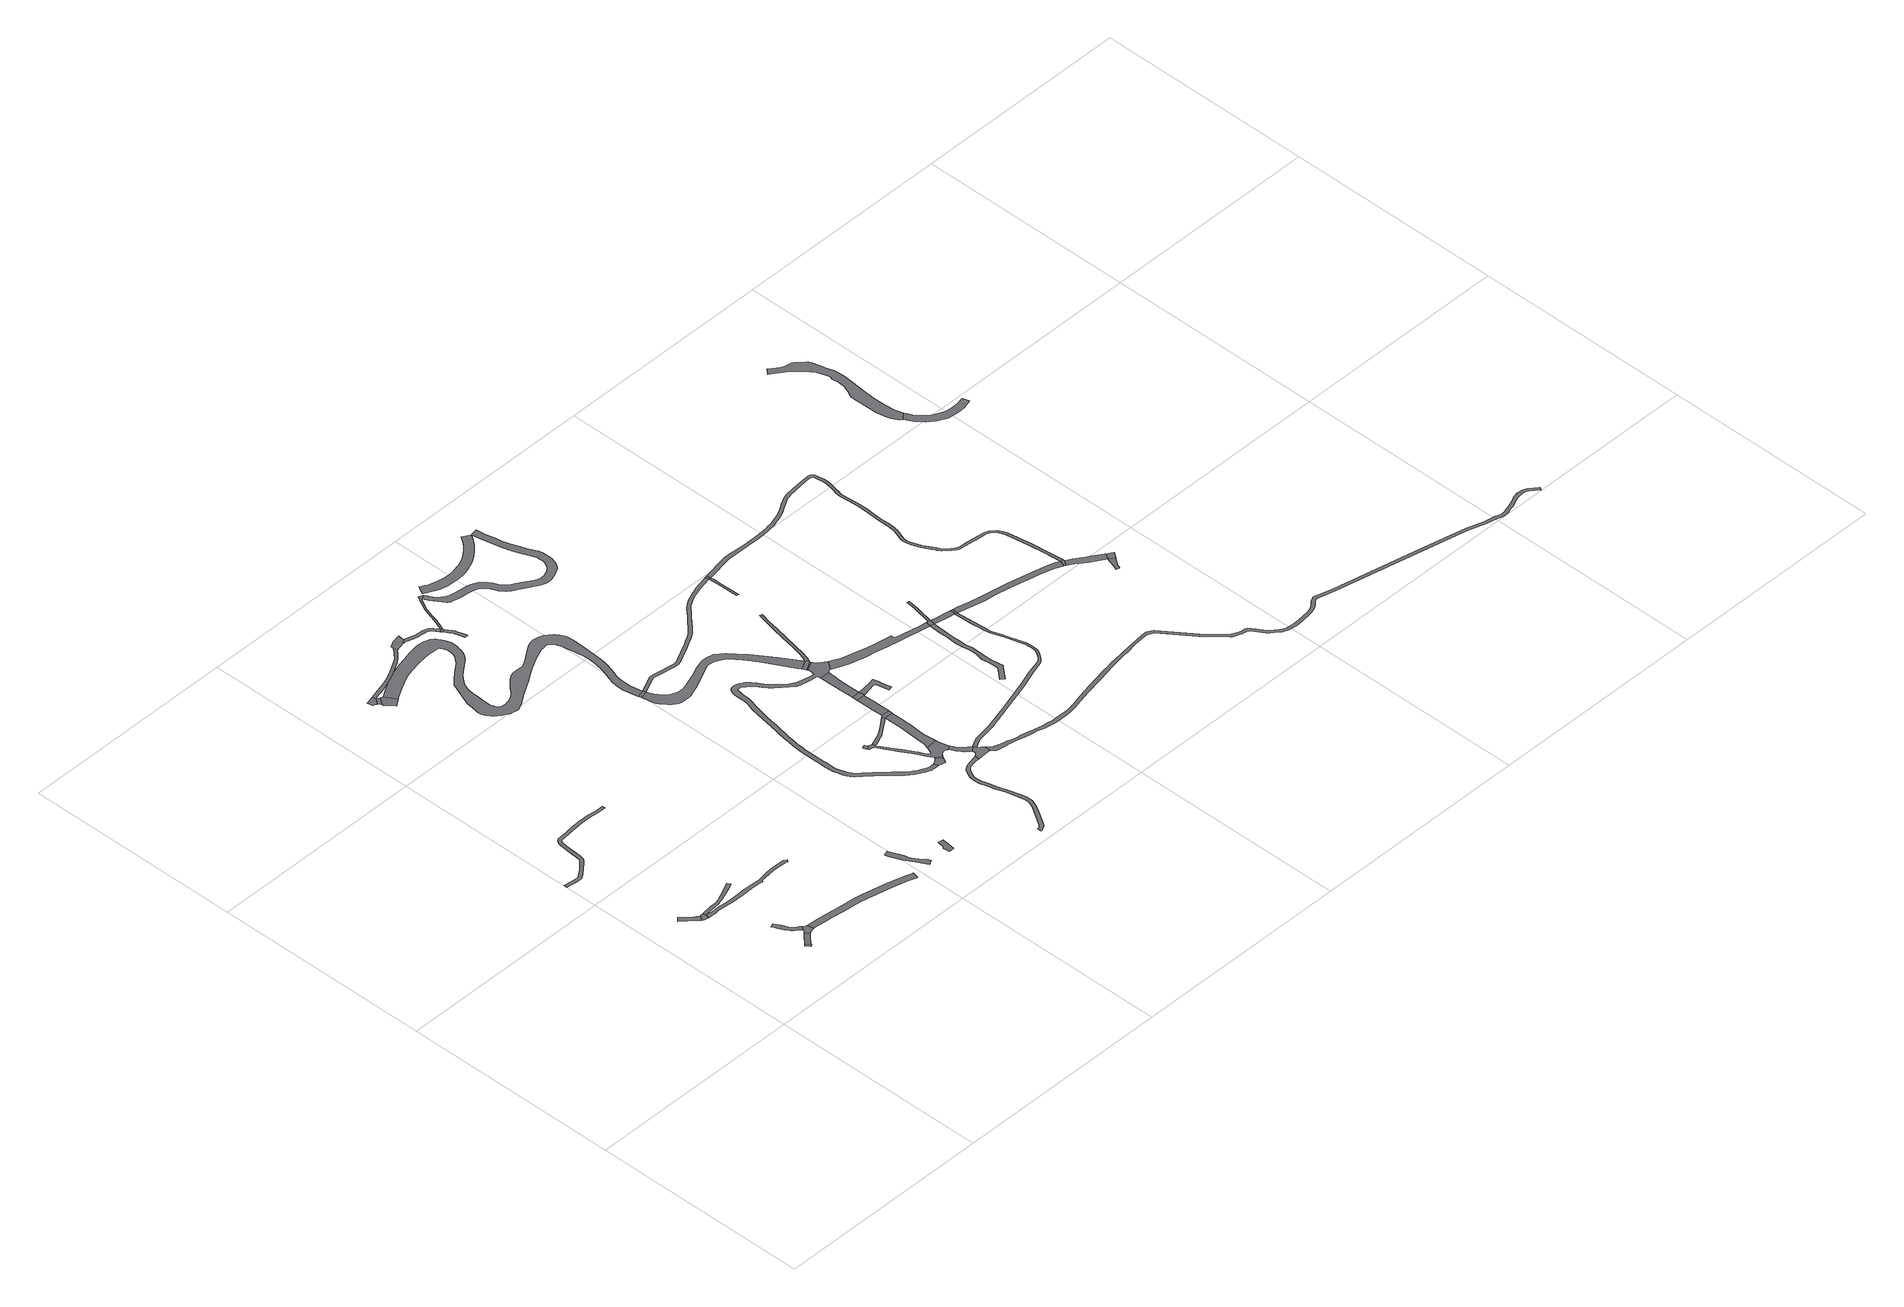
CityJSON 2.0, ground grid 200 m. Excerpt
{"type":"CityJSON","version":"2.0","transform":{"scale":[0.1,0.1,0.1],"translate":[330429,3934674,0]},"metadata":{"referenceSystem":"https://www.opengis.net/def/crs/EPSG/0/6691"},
"CityObjects":{
"road1":{"type":"Road","attributes":{"RoadStructureAttribute.sectionType":"1"},"geometry":[{"type":"MultiSurface","lod":"1","boundaries":[[[0,1,2,3,4,5,6]]]}]},
"road2":{"type":"Road","geometry":[{"type":"MultiSurface","lod":"1","boundaries":[[[7,0,6,8,9,10,11]]]}]},
"road3":{"type":"Road","geometry":[{"type":"MultiSurface","lod":"1","boundaries":[[[12,13,14,15,16]]]}]},
"road4":{"type":"Road","attributes":{"RoadStructureAttribute.sectionType":"1"},"geometry":[{"type":"MultiSurface","lod":"1","boundaries":[[[17,18,13,12,19,20]]]}]},
"road5":{"type":"Road","attributes":{"RoadStructureAttribute.sectionType":"1"},"geometry":[{"type":"MultiSurface","lod":"1","boundaries":[[[21,22,23,24,25,26,27,28,29,30,31,32,33,34,35,36,37,38,39,40,41,42]]]}]},
"road6":{"type":"Road","geometry":[{"type":"MultiSurface","lod":"1","boundaries":[[[43,44,45,46,47,48,42,41,49,50,51,52,17,20]]]}]},
"road7":{"type":"Road","attributes":{"RoadStructureAttribute.sectionType":"1"},"geometry":[{"type":"MultiSurface","lod":"1","boundaries":[[[11,53,54,55,56,57,58,59,60,61,62,63,7]]]}]},
"road8":{"type":"Road","attributes":{"RoadStructureAttribute.sectionType":"1"},"geometry":[{"type":"MultiSurface","lod":"1","boundaries":[[[64,65,66,67,68,69,70,71,72,73,74,75,76,77,78,79,80,81,82,83,84,85,86,87,88,89,90,91,92,93,94,95,96,97,98,99,100,101,102,103,104,105,106,107,108,109,110,111,112,113,114,115,116,117,118,119,120]]]}]},
"road9":{"type":"Road","attributes":{"RoadStructureAttribute.sectionType":"1"},"geometry":[{"type":"MultiSurface","lod":"1","boundaries":[[[10,121,122,123,124,125,126,127,128,129,130,131,132,133,134,135,136,137,138,139,140,141,142,143,144,145,146,147,148,149,150,151,152,153,154,155,156,157,158,159,160,161,162,163,164,165,166,11]]]}]},
"road10":{"type":"Road","attributes":{"RoadStructureAttribute.sectionType":"1"},"geometry":[{"type":"MultiSurface","lod":"1","boundaries":[[[167,168,169,170,171,172,173,174,175,176,177,178,179,180,181,182,183,184,185,186,187,188,189,190,191,192,193,194,46,45]]]}]},
"road11":{"type":"Road","geometry":[{"type":"MultiSurface","lod":"1","boundaries":[[[195,196,197,198,199,200,201,202]]]}]},
"road12":{"type":"Road","attributes":{"function":"2","RoadStructureAttribute.sectionType":"1"},"geometry":[{"type":"MultiSurface","lod":"1","boundaries":[[[203,204,205,202,201]]]}]},
"road13":{"type":"Road","geometry":[{"type":"MultiSurface","lod":"1","boundaries":[[[206,205,204,207,208,209,210,211,212,213]]]}]},
"road14":{"type":"Road","attributes":{"RoadStructureAttribute.sectionType":"1"},"geometry":[{"type":"MultiSurface","lod":"1","boundaries":[[[214,215,216,217,218,219,220,221,222,223,224,225,226,227,228]]]}]},
"road15":{"type":"Road","attributes":{"RoadStructureAttribute.sectionType":"1"},"geometry":[{"type":"MultiSurface","lod":"1","boundaries":[[[229,230,231,232,233,234,235,236,237,238,239,240,241,242,243,244,245,246,247,248,249,195,202]]]}]},
"road16":{"type":"Road","geometry":[{"type":"MultiSurface","lod":"1","boundaries":[[[250,251,252,253,254,255,256,257,258,259,260]]]}]},
"road17":{"type":"Road","attributes":{"function":"2","RoadStructureAttribute.sectionType":"1"},"geometry":[{"type":"MultiSurface","lod":"1","boundaries":[[[212,261,262,263,264,265,266,267,268,269,270,271,272,273,274,275,276,277,278,279,280,281,282,283,284,285,286,287,288,289,290,291,292,293,294,295,296,297,298,299,300,301,302,303,304,305,306,307,308,309,310,311,312,313,314,315,316,317,318,319,320,321,322,323,324,325,326,327,328,329,330,331,332,333,334,335,336,337,338,339,340,341,342,343,344,345,346,347,348,349,350,351,352,353,354,355,356,357,358,359,360,361,362,363,364,365,366,367,368,369,370,371,372,373,374,375,376,377,378,379,380,381,382,383,384,385,386,387,388,389,390,391,392,393,394,395,396,397,398,399,400,401,402,403,404,405,406,407,408,409,410,411,412,413,414,415,416,417,418,419,420,421,422,423,424,425,426,427,428,429,430,213]]]}]},
"road18":{"type":"Road","geometry":[{"type":"MultiSurface","lod":"1","boundaries":[[[240,431,432,433,434,435,436,437,438,439,241]]]}]},
"road19":{"type":"Road","attributes":{"RoadStructureAttribute.sectionType":"1"},"geometry":[{"type":"MultiSurface","lod":"1","boundaries":[[[440,441,442,443,444,445,446,447,448,449,450,451,434,433,452,453,454,455,456,457,458,459,460,461,462,463,464,465]]]}]},
"road20":{"type":"Road","geometry":[{"type":"MultiSurface","lod":"1","boundaries":[[[440,465,466,467,468,469]]]}]},
"road21":{"type":"Road","attributes":{"RoadStructureAttribute.sectionType":"1"},"geometry":[{"type":"MultiSurface","lod":"1","boundaries":[[[466,470,471,472,473,474,475,476,477,478,479,480,481,482,483,484,485,486,487,488,467]]]}]},
"road22":{"type":"Road","geometry":[{"type":"MultiSurface","lod":"1","boundaries":[[[489,490,340,339,491]]]}]},
"road23":{"type":"Road","attributes":{"RoadStructureAttribute.sectionType":"1"},"geometry":[{"type":"MultiSurface","lod":"1","boundaries":[[[492,493,494,495,496,497,498,499,500,501,502,503,504,505,506,507,508,509,440,469]]]}]},
"road24":{"type":"Road","geometry":[{"type":"MultiSurface","lod":"1","boundaries":[[[510,511,512,513,514,515,516,517]]]}]},
"road25":{"type":"Road","attributes":{"RoadStructureAttribute.sectionType":"1"},"geometry":[{"type":"MultiSurface","lod":"1","boundaries":[[[518,519,520,521,522,523,524,525,526,527,528,529,530,531,532,533,534,535,536,537,538,539,540,541,542,543,544,545,546,547,548,549,550,551,552,553,554,555,556,557,558,559,560,561,562,563,564,565,566,567,568,569,570,571,572,573,574,575,576,577]]]}]},
"road26":{"type":"Road","geometry":[{"type":"MultiSurface","lod":"1","boundaries":[[[578,579,580,581,582,583,584,585,586]]]}]},
"road27":{"type":"Road","attributes":{"RoadStructureAttribute.sectionType":"1"},"geometry":[{"type":"MultiSurface","lod":"1","boundaries":[[[587,588,589,590,591,592,593,594,595,596,597,598,599,600,601,602,603,604,605,606,607,608,609,610,611,612,613,614,510,517,615,616,617,618,619,620,621,622,623,624,625,626,627,628,629]]]}]},
"road28":{"type":"Road","geometry":[{"type":"MultiSurface","lod":"1","boundaries":[[[628,581,580,629]]]}]},
"road29":{"type":"Road","attributes":{"RoadStructureAttribute.sectionType":"1"},"geometry":[{"type":"MultiSurface","lod":"1","boundaries":[[[585,630,631,632,633,634,635,636,637,638,639,640,641,642,643,644,645,646,647,648,649,650,651,652,653,654,655,656,657,658,659,660,661,662,663,664,665,666,667,668,669,670,671,672,673,674,675,676,677,678,679,680,681,682,683,684,685,686,687,688,689,690,691,692,693,694,695,696,697,698,699,700,701,702,703,704,705,706,707,708,709,710,711,712,713,714,715,716,717,718,719,720,721,722,723,724,725,726,727,728,729,730,731,732,733,734,735,736,737,738,739,740,741,742,743,744,745,746,747,748,749,750,751,752,753,754,755,756,757,758,759,760,761,762,763,764,765,766,767,768,769,770,771,772,773,774,775,776,777,778,779,780,781,782,783,784,785,786,787,788,789,790,791,792,793,794,795,796,797,798,799,800,801,802,586]]]}]},
"road30":{"type":"Road","attributes":{"RoadStructureAttribute.sectionType":"1"},"geometry":[{"type":"MultiSurface","lod":"1","boundaries":[[[803,804,805,806,807,808,809,810,811,812,813,814,815,816,817,818,819,820,613,612,821,822,823,824,825,826,827,828,812,829,830,831,832,833,834,835,597,596]]]}]},
"road31":{"type":"Road","attributes":{"function":"2","RoadStructureAttribute.sectionType":"1"},"geometry":[{"type":"MultiSurface","lod":"1","boundaries":[[[836,837,838,839,840,841,842,843,844,845,846,847,848,849,850,851,852,853,854,855,856,857,858,859,860,861,862,863,864,865,866,867,868,869,870,871,872,873,874,875,876,877,878,879,880,881,882,883,884,885,886,887,888,889,890,891,489,491]]]}]},
"road32":{"type":"Road","attributes":{"RoadStructureAttribute.sectionType":"1"},"geometry":[{"type":"MultiSurface","lod":"1","boundaries":[[[892,893,894,895,896,897,898,899,900,901,902,903,904,905,906,592,591]]]}]},
"road33":{"type":"Road","geometry":[{"type":"MultiSurface","lod":"1","boundaries":[[[907,899,898,908,909,910,911,912,913,914,915,518,577,916,917,918,919,920,921,922,923]]]}]},
"road34":{"type":"Road","geometry":[{"type":"MultiSurface","lod":"1","boundaries":[[[924,925,813,812,811]]]}]},
"road35":{"type":"Road","attributes":{"RoadStructureAttribute.sectionType":"1"},"geometry":[{"type":"MultiSurface","lod":"1","boundaries":[[[926,927,928,929,930,931,932,933,934,935,936,937,938,939,940,941,942,943,944,945,946,947,948,949,950,951,952,953,954,955,956,957,958,959,960,961,962,963,964,965,966,967,968,969,970,971,972,973,974,975,976,977,978,979,980,981,982,983,984,985,986,987,988,989,990,991,992,993,994,995,996,997,998,999,1000,1001,1002,1003,1004,1005,1006,1007,1008,1009,1010,1011,1012,1013,1014,1015,1016,1017,1018,1019,1020,1021,1022,1023,1024,1025,1026,1027,1028,1029,1030,1031,1032,1033,1034,990,1035,1036,1037,1038,1039,1040,1041,1042,1043,1044,1045,1046,1047,1048,1049,1050,1051,1052,1053,1054,1055,1056,1057,1058,1059,1060,1061,1062,1063,1064,1065,1066,1067,1068,1069,1070,1071,1072,1073,1074,1075,1076,1077,1078,1079,1080,1081,1082,1083,1084,1085,1086,1087,1088,1089,500,499]]]}]},
"road36":{"type":"Road","attributes":{"RoadStructureAttribute.sectionType":"1"},"geometry":[{"type":"MultiSurface","lod":"1","boundaries":[[[924,1090,1091,1092,1093,1094,1095,1096,1097,1098,1099,1100,925]]]}]},
"road37":{"type":"Road","geometry":[{"type":"MultiSurface","lod":"1","boundaries":[[[1096,1095,1101,1102,1103]]]}]},
"road38":{"type":"Road","attributes":{"RoadStructureAttribute.sectionType":"1"},"geometry":[{"type":"MultiSurface","lod":"1","boundaries":[[[1104,1105,1106,1107,1108,1109,1110,1111,1112,1113,1114,1115,1116,1117,1118,1119,1120,1121,1122,1123,1124,1125,1126,1127,1128,1129,1130,1131,1132,1133,1134,1135,1136,1137,1138,340,490,1139,1140,1141,1142,1143,1144,1145,1146,1147,1148,1149,1150,1151,1152,1153,1154,1155,1156,1157,1158,1159,1160,1161,1162,1163,1164,1165,1166,1167,1168,1169,1170,1171,1104,1172,1173,1174,1175,1176,1177,1178,1179,1180,1181]]]}]},
"road39":{"type":"Road","attributes":{"RoadStructureAttribute.sectionType":"1"},"geometry":[{"type":"MultiSurface","lod":"1","boundaries":[[[1102,1182,1183,1184,1185,1186,1187,1188,714,713,1189,1190,1191,1192,1103]]]}]},
"road40":{"type":"Road","attributes":{"RoadStructureAttribute.sectionType":"1"},"geometry":[{"type":"MultiSurface","lod":"1","boundaries":[[[1101,1193,1194,1195,1196,1197,1198,1199,1200,1201,1202,1203,1204,1102]]]}]},
"road41":{"type":"Road","attributes":{"RoadStructureAttribute.sectionType":"1"},"geometry":[{"type":"MultiSurface","lod":"1","boundaries":[[[1205,1206,870,869,1207]]]}]},
"road42":{"type":"Road","geometry":[{"type":"MultiSurface","lod":"1","boundaries":[[[722,721,1205,1207]]]}]},
"road43":{"type":"Road","attributes":{"RoadStructureAttribute.sectionType":"1"},"geometry":[{"type":"MultiSurface","lod":"1","boundaries":[[[1206,1208,1209,1210,1211,1212,1213,1214,1215,1216,1217,1218,1219,1220,1221,1222,1223,1224,1225,870]]]}]},
"road44":{"type":"Road","attributes":{"function":"2","RoadStructureAttribute.sectionType":"1"},"geometry":[{"type":"MultiSurface","lod":"1","boundaries":[[[1226,1227,1228,1229,1230,1231,1232,1233,1234,1235,1236,1237,1238,718,717,1239,1240,1241,1242,1243,1244,1245,1246,1247,1248,1249]]]}]},
"road45":{"type":"Road","geometry":[{"type":"MultiSurface","lod":"1","boundaries":[[[1105,1104,1181,1250]]]}]},
"road46":{"type":"Road","attributes":{"RoadStructureAttribute.sectionType":"1"},"geometry":[{"type":"MultiSurface","lod":"1","boundaries":[[[1248,1251,1252,1253,1254,1255,1256,1257,1258,1259,1260,1261,1262,1263,1264,1265,1266,1267,1268,1269,1270,1271,1272,1273]]]}]},
"road47":{"type":"Road","geometry":[{"type":"MultiSurface","lod":"1","boundaries":[[[1248,1273,1274,1275,1276,1249]]]}]},
"road48":{"type":"Road","attributes":{"RoadStructureAttribute.sectionType":"1"},"geometry":[{"type":"MultiSurface","lod":"1","boundaries":[[[1277,1278,1279,1280,1281,1282,1283,1284,1285,1286,1287,1288,1289,1290,1291,1292,1293,1294,1295,1296,1297,1298,1299,1300,1301,1302,1303,1304,1305,1306,1307,1308,1309,1310,1311,1312,1313,1314,1315,1316,1317,1318,1319,1320,1321,1322,1323,1324,1325,1326,1302,1327,1328,1329,1330,1331,1332,1333,1334,1335,1336,1337,1338,1339,1340,1341,1342,1343,1344,1345,1346,1347,1348,1349,1350,1351,1352,1353,1354,1355,1356,907,923]]]}]},
"road49":{"type":"Road","attributes":{"RoadStructureAttribute.sectionType":"1"},"geometry":[{"type":"MultiSurface","lod":"1","boundaries":[[[1275,1357,1358,1359,1360,1361,1362,1276]]]}]},
"road50":{"type":"Road","attributes":{"function":"2","RoadStructureAttribute.sectionType":"1"},"geometry":[{"type":"MultiSurface","lod":"1","boundaries":[[[1363,1364,1274,1273,1365,1366,1367,1368]]]}]},
"road51":{"type":"Road","geometry":[{"type":"MultiSurface","lod":"1","boundaries":[[[1367,1327,1302,1326,1368]]]}]},
"road52":{"type":"Road","attributes":{"RoadStructureAttribute.sectionType":"1"},"geometry":[{"type":"MultiSurface","lod":"1","boundaries":[[[1181,1369,1370,1371,1372,1373,1374,1375,1376,1377,1378,1379,1380,1381,1382,1383,1384,1385,1386,1387,1388,1389,1390,1391,1392,1393,1394,1395,1396,1397,1398,1399,1400,1401,1402,1403,1404,1405,1406,1407,1408,1409,1410,1411,1412,1413,1414,1415,1416,1417,1418,1419,1420,1421,1422,1423,1424,1425,1426,1427,1428,1429,1430,1431,1432,1433,1434,1435,1436,1437,1438,1439,1315,1440,1441,1442,1443,1444,1445,1446,1447,1448,1449,1450,1451,1452,1453,1454,1455,1456,1457,1458,1459,1460,1461,1462,1463,1464,1465,1466,1467,1468,1469,1470,1471,1472,1473,1474,1475,1476,1477,1478,1479,1480,1481,1482,1483,1484,1485,1486,1487,1488,1489,1490,1491,1492,1493,1494,1495,1496,1497,1498,1499,1500,1501,1502,1503,1504,1505,1506,1507,1508,1509,1510,1511,1250]]]}]},
"road53":{"type":"Road","geometry":[{"type":"MultiSurface","lod":"1","boundaries":[[[1440,1315,1314,1512,1513]]]}]},
"road54":{"type":"Road","attributes":{"function":"2","RoadStructureAttribute.sectionType":"1"},"geometry":[{"type":"MultiSurface","lod":"1","boundaries":[[[1512,1514,1515,1516,1517,1518,1519,1520,1521,1522,1513]]]}]},
"road55":{"type":"Road","attributes":{"RoadStructureAttribute.sectionType":"1"},"geometry":[{"type":"MultiSurface","lod":"1","boundaries":[[[919,1523,1524,1525,1526,1527,1528,1529,1530,1531,1532,1533,1534,1535,1536,1537,1538,1539,1540,1541,1542,1543,1544,1545,1546,1547,1548,1549,1550,1551,1552,1553,1554,1555,1556,1557,1558,1559,1560,1561,1562,1563,1564,1565,1566,1567,1568,1569,1570,1571,1572,1573,1574,1575,1576,1577,1578,1579,1580,1581,1582,1583,1584,1585,1586,1587,1588,1589,1590,1591,1592,1593,1594,1595,1596,1597,1598,1599,1600,1601,1602,1603,1604,1605,1606,1607,1608,1609,1610,1611,1612,1613,1614,1615,1616,1617,1618,1619,1620,1621,1622,1623,1624,1625,1626,1627,1628,1629,1630,1631,1632,1633,1634,1635,1636,1637,1638,1639,1640,1641,1642,1643,1644,1645,1646,1647,1648,1649,1650,1651,1652,1653,1654,1655,1656,1657,1658,1659,1660,1661,1662,1663,1664,1665,1666,1667,1668,1669,1670,1671,1672,1673,1674,1675,1676,1677,1678,1679,1680,1681,1682,1683,1684,1685,920]]]}]},
"road56":{"type":"Road","attributes":{"RoadStructureAttribute.sectionType":"1"},"geometry":[{"type":"MultiSurface","lod":"1","boundaries":[[[1516,1686,1687,1688,1689,1690]]]}]},
"road57":{"type":"Road","geometry":[{"type":"MultiSurface","lod":"1","boundaries":[[[1691,1692,1693,1517,1516,1690]]]}]},
"road58":{"type":"Road","attributes":{"RoadStructureAttribute.sectionType":"1"},"geometry":[{"type":"MultiSurface","lod":"1","boundaries":[[[1694,1695,1696,1697,1698,1699,1700,1701,1702,1703,1704,1705,1706,1707,1708,1709,1710,1711,1712,1713,1714,1715,1716,1717,1718,1719,1720,1721,1722,1723,1724,1725,1726,1727,1728,1729,1730,1731,1732,1733,1734,1735,1736,1737,1738,1739,1740,1741,1742,1743,1744,1745,1746,1747,1748,1749,1750,1751,1752,1753]]]}]},
"road59":{"type":"Road","attributes":{"RoadStructureAttribute.sectionType":"7"},"geometry":[{"type":"MultiSurface","lod":"1","boundaries":[[[1754,1755,1756,1757,1758,1759,1760,1761,1762,1763,1764,1765,1766,1767,1768,1769,1770,1771,1772,1773,1694,1753]]]}]}
},
"vertices":[
[468,1327,0],[405,1372,0],[345,1435,0],[339,1443,0],[304,1412,0],[416,1305,0],[440,1286,0],
[501,1331,0],[459,1275,0],[477,1270,0],[498,1266,0],[505,1304,0],
[814,484,0],[780,517,0],[768,504,0],[796,465,0],[818,478,0],
[872,610,0],[860,598,0],[880,552,0],[907,576,0],
[905,686,0],[875,709,0],[861,722,0],[854,731,0],[840,754,0],[821,794,0],[812,813,0],[811,815,0],[799,839,0],[786,862,0],[751,842,0],[764,820,0],[775,796,0],[784,777,0],[801,743,0],[805,735,0],[821,708,0],[831,694,0],[849,678,0],[881,653,0],[893,645,0],[917,677,0],
[922,584,0],[942,590,0],[961,593,0],[955,653,0],[950,655,0],[946,658,0],[895,641,0],[897,632,0],[888,625,0],[881,619,0],
[667,1317,0],[716,1332,0],[844,1382,0],[893,1405,0],[898,1407,0],[894,1413,0],[881,1437,0],[803,1398,0],[700,1353,0],[661,1346,0],[612,1344,0],
[27,2298,0],[67,2291,0],[106,2287,0],[128,2286,0],[146,2288,0],[159,2290,0],[171,2295,0],[238,2345,0],[303,2404,0],[309,2409,0],[320,2418,0],[330,2433,0],[334,2448,0],[337,2475,0],[343,2538,0],[350,2633,0],[353,2653,0],[354,2666,0],[359,2684,0],[363,2691,0],[368,2698,0],[378,2702,0],[468,2710,0],[556,2719,0],[632,2724,0],[723,2725,0],[759,2721,0],[808,2716,0],[872,2715,0],[872,2745,0],[809,2746,0],[729,2754,0],[724,2755,0],[631,2754,0],[554,2749,0],[465,2740,0],[371,2732,0],[349,2723,0],[337,2706,0],[331,2694,0],[325,2671,0],[322,2656,0],[320,2637,0],[313,2540,0],[307,2478,0],[305,2454,0],[302,2446,0],[297,2439,0],[263,2408,0],[219,2368,0],[158,2322,0],[148,2316,0],[141,2314,0],[132,2316,0],[82,2322,0],[8,2330,0],[5,2298,0],
[502,1265,0],[527,1263,0],[546,1263,0],[580,1265,0],[621,1269,0],[663,1263,0],[714,1259,0],[761,1257,0],[802,1256,0],[873,1257,0],[920,1258,0],[966,1257,0],[999,1256,0],[1052,1254,0],[1081,1250,0],[1084,1250,0],[1086,1250,0],[1088,1251,0],[1089,1256,0],[1090,1259,0],[1094,1261,0],[1181,1271,0],[1239,1276,0],[1323,1275,0],[1356,1274,0],[1367,1273,0],[1385,1266,0],[1399,1288,0],[1374,1302,0],[1358,1304,0],[1323,1305,0],[1238,1306,0],[1180,1300,0],[1097,1288,0],[1066,1285,0],[1055,1284,0],[1001,1289,0],[924,1294,0],[877,1291,0],[802,1286,0],[716,1289,0],[666,1293,0],[610,1297,0],[590,1296,0],[563,1296,0],[546,1299,0],
[978,593,0],[1012,590,0],[1077,585,0],[1153,576,0],[1265,560,0],[1421,546,0],[1501,533,0],[1542,522,0],[1641,501,0],[1721,481,0],[1804,459,0],[1870,440,0],[1933,421,0],[1941,420,0],[1955,478,0],[1949,479,0],[1887,497,0],[1821,517,0],[1736,539,0],[1655,560,0],[1596,572,0],[1556,581,0],[1513,592,0],[1429,606,0],[1271,619,0],[1161,635,0],[1083,644,0],[980,653,0],
[572,4895,0],[529,4884,0],[518,4881,0],[510,4879,0],[498,4877,0],[509,4829,0],[539,4808,0],[580,4866,0],
[557,4796,0],[563,4787,0],[608,4843,0],
[614,4838,0],[566,4780,0],[566,4774,0],[564,4770,0],[628,4688,0],[652,4706,0],[698,4738,0],[633,4834,0],
[2157,478,0],[2144,502,0],[2102,562,0],[2068,614,0],[2056,639,0],[2056,646,0],[2055,650,0],[2054,661,0],[2051,672,0],[1999,796,0],[1953,780,0],[1964,750,0],[2008,643,0],[2060,550,0],[2114,454,0],
[653,4882,0],[692,4892,0],[803,4934,0],[855,4958,0],[939,5000,0],[996,5033,0],[1024,5051,0],[1083,5110,0],[1085,5111,0],[1092,5119,0],[1101,5126,0],[1114,5132,0],[1089,5154,0],[1065,5127,0],[1008,5071,0],[983,5055,0],[927,5022,0],[845,4980,0],[794,4957,0],[736,4941,0],[630,4910,0],
[2385,540,0],[2390,572,0],[2343,580,0],[2336,527,0],[2330,514,0],[2325,509,0],[2323,503,0],[2321,494,0],[2322,483,0],[2327,445,0],[2373,445,0],
[704,4742,0],[745,4767,0],[787,4792,0],[852,4824,0],[893,4845,0],[929,4860,0],[954,4868,0],[976,4875,0],[1014,4885,0],[1083,4901,0],[1108,4905,0],[1123,4908,0],[1179,4914,0],[1222,4918,0],[1264,4917,0],[1277,4916,0],[1288,4914,0],[1332,4913,0],[1338,4912,0],[1345,4903,0],[1353,4889,0],[1360,4870,0],[1364,4851,0],[1366,4833,0],[1364,4809,0],[1358,4781,0],[1350,4759,0],[1336,4738,0],[1319,4715,0],[1302,4698,0],[1269,4671,0],[1212,4627,0],[1155,4579,0],[1109,4534,0],[1086,4474,0],[1046,4375,0],[1023,4318,0],[1012,4249,0],[1007,4207,0],[1007,4200,0],[1006,4176,0],[1011,4147,0],[1021,4114,0],[1044,4083,0],[1072,4052,0],[1106,4027,0],[1135,4013,0],[1163,3994,0],[1185,3990,0],[1211,3984,0],[1235,3978,0],[1256,3986,0],[1304,4010,0],[1396,4069,0],[1410,4078,0],[1539,4154,0],[1601,4193,0],[1663,4232,0],[1764,4284,0],[1864,4328,0],[1900,4332,0],[1902,4333,0],[1935,4330,0],[1953,4324,0],[1966,4312,0],[1986,4280,0],[2001,4226,0],[2009,4188,0],[2021,4134,0],[2038,4041,0],[2040,3982,0],[2032,3912,0],[2014,3821,0],[1982,3721,0],[1966,3663,0],[1958,3607,0],[1956,3554,0],[1972,3468,0],[1985,3416,0],[2054,3433,0],[2044,3461,0],[2027,3553,0],[2031,3649,0],[2040,3696,0],[2065,3768,0],[2091,3864,0],[2096,3901,0],[2099,3925,0],[2110,4084,0],[2114,4187,0],[2115,4196,0],[2111,4265,0],[2106,4296,0],[2085,4344,0],[2061,4376,0],[2030,4405,0],[1996,4428,0],[1974,4437,0],[1950,4444,0],[1943,4446,0],[1905,4448,0],[1870,4444,0],[1834,4433,0],[1779,4396,0],[1740,4369,0],[1693,4335,0],[1662,4317,0],[1628,4301,0],[1609,4298,0],[1568,4300,0],[1520,4301,0],[1490,4291,0],[1451,4265,0],[1414,4232,0],[1378,4196,0],[1344,4155,0],[1303,4119,0],[1254,4101,0],[1216,4094,0],[1189,4095,0],[1175,4100,0],[1158,4111,0],[1148,4125,0],[1139,4147,0],[1133,4167,0],[1130,4189,0],[1130,4199,0],[1131,4242,0],[1135,4313,0],[1138,4365,0],[1145,4422,0],[1160,4468,0],[1184,4503,0],[1231,4562,0],[1326,4634,0],[1379,4675,0],[1418,4728,0],[1435,4769,0],[1445,4814,0],[1446,4818,0],[1449,4854,0],[1448,4887,0],[1444,4902,0],[1436,4927,0],[1428,4944,0],[1419,4963,0],[1404,4990,0],[1393,5005,0],[1380,5017,0],[1364,5028,0],[1344,5037,0],[1318,5046,0],[1298,5050,0],[1277,5051,0],[1255,5053,0],[1232,5052,0],[1210,5050,0],[1192,5047,0],[1136,5035,0],[1060,5018,0],[988,5000,0],[985,5000,0],[925,4982,0],[878,4966,0],[842,4950,0],[829,4945,0],[779,4921,0],[736,4897,0],[680,4863,0],[645,4842,0],
[1131,5137,0],[1157,5143,0],[1179,5147,0],[1221,5176,0],[1226,5233,0],[1146,5216,0],[1095,5187,0],[1097,5175,0],[1095,5165,0],
[1506,5053,0],[1489,5077,0],[1474,5100,0],[1461,5112,0],[1450,5123,0],[1436,5131,0],[1418,5136,0],[1399,5141,0],[1354,5144,0],[1329,5147,0],[1290,5157,0],[1233,5175,0],[1196,5148,0],[1211,5148,0],[1226,5145,0],[1282,5128,0],[1323,5117,0],[1352,5115,0],[1394,5111,0],[1410,5107,0],[1424,5103,0],[1432,5098,0],[1440,5091,0],[1451,5080,0],[1465,5060,0],[1481,5036,0],
[1494,5018,0],[1519,5034,0],[1516,5038,0],[1520,5047,0],
[1511,4991,0],[1523,4974,0],[1531,4959,0],[1538,4945,0],[1546,4924,0],[1555,4899,0],[1561,4876,0],[1564,4864,0],[1565,4850,0],[1595,4853,0],[1594,4868,0],[1590,4883,0],[1583,4908,0],[1574,4935,0],[1565,4957,0],[1558,4973,0],[1552,4984,0],[1549,4990,0],[1536,5008,0],
[2064,3405,0],[2066,3406,0],[1992,3387,0],
[1536,5087,0],[1556,5144,0],[1574,5211,0],[1582,5233,0],[1600,5288,0],[1657,5397,0],[1660,5403,0],[1662,5398,0],[1698,5414,0],[1695,5422,0],[1657,5432,0],[1655,5426,0],[1647,5410,0],[1642,5401,0],[1586,5294,0],[1560,5215,0],[1542,5149,0],[1522,5092,0],
[2785,1736,0],[2780,1739,0],[2776,1742,0],[2772,1746,0],[2767,1761,0],[2740,1753,0],[2746,1729,0],[2751,1718,0],
[3259,1056,0],[3247,1052,0],[3240,1050,0],[3196,1040,0],[3151,1032,0],[3125,1019,0],[3101,998,0],[3072,951,0],[3055,916,0],[3051,878,0],[3053,842,0],[3056,819,0],[3074,755,0],[3095,679,0],[3096,675,0],[3125,589,0],[3150,495,0],[3161,440,0],[3162,413,0],[3161,394,0],[3154,372,0],[3142,342,0],[3132,327,0],[3029,166,0],[3017,150,0],[3008,141,0],[2997,135,0],[2987,132,0],[2981,132,0],[2984,97,0],[2993,98,0],[3010,103,0],[3028,113,0],[3043,126,0],[3058,146,0],[3148,287,0],[3159,308,0],[3165,321,0],[3170,331,0],[3182,362,0],[3191,388,0],[3193,413,0],[3191,444,0],[3179,502,0],[3154,598,0],[3123,688,0],[3117,712,0],[3102,765,0],[3085,825,0],[3083,844,0],[3081,878,0],[3084,907,0],[3099,938,0],[3124,979,0],[3141,993,0],[3161,1003,0],[3200,1011,0],[3216,1012,0],[3225,1013,0],[3261,1015,0],
[3054,1171,0],[3055,1175,0],[3080,1223,0],[3029,1263,0],[3025,1258,0],[2998,1236,0],[2982,1229,0],[2976,1226,0],[2992,1190,0],
[3112,1264,0],[3131,1272,0],[3140,1272,0],[3148,1271,0],[3171,1262,0],[3212,1281,0],[3206,1295,0],[3194,1341,0],[3189,1377,0],[3186,1404,0],[3082,1390,0],[3068,1355,0],[3059,1337,0],[3054,1328,0],[3050,1322,0],[3048,1318,0],[3014,1367,0],[2994,1410,0],[2980,1440,0],[2930,1522,0],[2914,1547,0],[2881,1599,0],[2841,1664,0],[2830,1683,0],[2820,1698,0],[2828,1701,0],[2818,1728,0],[2795,1731,0],[2754,1714,0],[2757,1706,0],[2764,1700,0],[2771,1699,0],[2790,1694,0],[2801,1691,0],[2802,1688,0],[2860,1585,0],[2906,1507,0],[2955,1431,0],[2991,1355,0],[2998,1340,0],[3022,1302,0],[3039,1275,0],[3090,1236,0],
[2961,1225,0],[2942,1226,0],[2924,1230,0],[2898,1240,0],[2866,1254,0],[2841,1267,0],[2809,1286,0],[2781,1306,0],[2756,1327,0],[2731,1353,0],[2691,1394,0],[2640,1447,0],[2586,1497,0],[2523,1555,0],[2483,1594,0],[2472,1608,0],[2468,1614,0],[2460,1628,0],[2456,1638,0],[2445,1665,0],[2432,1704,0],[2422,1744,0],[2420,1752,0],[2420,1760,0],[2420,1803,0],[2420,1850,0],[2420,1864,0],[2419,1904,0],[2419,1965,0],[2419,2046,0],[2420,2064,0],[2422,2085,0],[2427,2149,0],[2428,2159,0],[2428,2164,0],[2433,2199,0],[2442,2265,0],[2452,2312,0],[2460,2355,0],[2472,2417,0],[2481,2476,0],[2493,2539,0],[2502,2582,0],[2520,2661,0],[2530,2696,0],[2538,2728,0],[2548,2781,0],[2552,2825,0],[2556,2853,0],[2559,2874,0],[2561,2898,0],[2564,2909,0],[2566,2911,0],[2569,2913,0],[2573,2915,0],[2584,2914,0],[2596,2912,0],[2610,2909,0],[2630,2893,0],[2637,2887,0],[2663,2866,0],[2686,2837,0],[2715,2791,0],[2744,2752,0],[2754,2742,0],[2773,2724,0],[2812,2691,0],[2812,2690,0],[2820,2683,0],[2864,2646,0],[2885,2626,0],[2892,2620,0],[2901,2613,0],[2908,2608,0],[2911,2607,0],[2914,2606,0],[2940,2597,0],[2996,2585,0],[3048,2577,0],[3062,2576,0],[3072,2575,0],[3097,2572,0],[3102,2571,0],[3103,2539,0],[3193,2540,0],[3197,2546,0],[3203,2551,0],[3225,2554,0],[3280,2630,0],[3215,2677,0],[3189,2711,0],[3184,2720,0],[3104,2672,0],[3104,2638,0],[3101,2607,0],[3053,2614,0],[3002,2625,0],[2950,2636,0],[2927,2643,0],[2927,2644,0],[2925,2645,0],[2918,2650,0],[2885,2669,0],[2835,2715,0],[2800,2753,0],[2778,2779,0],[2751,2815,0],[2724,2861,0],[2697,2898,0],[2665,2928,0],[2634,2946,0],[2632,2947,0],[2628,2949,0],[2607,2961,0],[2582,2964,0],[2562,2963,0],[2545,2960,0],[2530,2949,0],[2521,2935,0],[2512,2916,0],[2509,2908,0],[2504,2881,0],[2504,2834,0],[2509,2787,0],[2497,2738,0],[2487,2712,0],[2479,2674,0],[2463,2590,0],[2454,2548,0],[2442,2482,0],[2433,2424,0],[2420,2362,0],[2412,2320,0],[2403,2272,0],[2393,2205,0],[2388,2163,0],[2387,2156,0],[2385,2126,0],[2384,2116,0],[2382,2088,0],[2379,2047,0],[2379,1965,0],[2379,1903,0],[2380,1867,0],[2380,1863,0],[2380,1803,0],[2380,1760,0],[2380,1749,0],[2382,1735,0],[2394,1692,0],[2407,1651,0],[2419,1622,0],[2425,1610,0],[2433,1595,0],[2439,1585,0],[2453,1567,0],[2496,1526,0],[2559,1467,0],[2612,1418,0],[2662,1366,0],[2701,1326,0],[2729,1297,0],[2757,1275,0],[2787,1252,0],[2822,1232,0],[2849,1218,0],[2861,1212,0],[2882,1203,0],[2913,1191,0],[2936,1186,0],[2962,1184,0],[2980,1187,0],[2987,1187,0],
[3180,1449,0],[3175,1501,0],[3174,1518,0],[3178,1573,0],[3184,1665,0],[3186,1693,0],[3184,1780,0],[3184,1784,0],[3186,1861,0],[3110,1863,0],[3093,1886,0],[3074,1872,0],[3034,1842,0],[2989,1809,0],[2949,1783,0],[2922,1768,0],[2909,1761,0],[2848,1738,0],[2835,1703,0],[2862,1713,0],[2913,1730,0],[2928,1736,0],[2937,1741,0],[2948,1747,0],[3017,1797,0],[3080,1841,0],[3110,1795,0],[3109,1702,0],[3106,1640,0],[3102,1579,0],[3100,1527,0],[3097,1470,0],[3095,1437,0],
[1999,3360,0],[2001,3354,0],[2013,3283,0],[2021,3261,0],[2035,3236,0],[2056,3209,0],[2077,3183,0],[2098,3160,0],[2121,3143,0],[2141,3133,0],[2165,3126,0],[2191,3122,0],[2220,3122,0],[2245,3124,0],[2265,3127,0],[2292,3136,0],[2373,3164,0],[2536,3239,0],[2584,3260,0],[2605,3269,0],[2634,3274,0],[2682,3265,0],[2750,3226,0],[2805,3174,0],[2814,3161,0],[2845,3117,0],[2850,3110,0],[2915,3007,0],[2994,2866,0],[3018,2824,0],[3027,2808,0],[3064,2745,0],[3066,2741,0],[3079,2718,0],[3159,2763,0],[3140,2794,0],[3042,2950,0],[3003,3006,0],[2916,3132,0],[2903,3151,0],[2812,3265,0],[2734,3326,0],[2675,3340,0],[2636,3342,0],[2605,3335,0],[2575,3326,0],[2534,3314,0],[2459,3280,0],[2352,3242,0],[2292,3224,0],[2233,3224,0],[2184,3243,0],[2155,3263,0],[2128,3289,0],[2085,3350,0],[2066,3400,0],
[3179,1255,0],[3189,1237,0],[3208,1206,0],[3231,1171,0],[3244,1151,0],[3277,1120,0],[3285,1110,0],[3325,1144,0],[3300,1169,0],[3291,1177,0],[3284,1184,0],[3278,1189,0],[3266,1200,0],[3242,1230,0],[3222,1260,0],
[3329,1147,0],[3289,1105,0],[3293,1099,0],[3293,1093,0],[3292,1087,0],[3289,1081,0],[3285,1074,0],[3277,1067,0],[3263,1058,0],[3276,1015,0],[3285,1016,0],[3347,1021,0],[3389,1019,0],[3391,1077,0],[3374,1094,0],[3349,1116,0],[3345,1121,0],
[3187,1898,0],[3111,1900,0],
[1664,5395,0],[1672,5376,0],[1690,5344,0],[1707,5314,0],[1726,5284,0],[1746,5256,0],[1763,5233,0],[1768,5227,0],[1771,5224,0],[1778,5219,0],[1793,5211,0],[1805,5208,0],[1851,5197,0],[1908,5190,0],[1931,5187,0],[1996,5179,0],[2018,5173,0],[2028,5169,0],[2056,5152,0],[2061,5148,0],[2072,5139,0],[2091,5117,0],[2106,5096,0],[2116,5076,0],[2122,5058,0],[2135,5031,0],[2152,5009,0],[2170,4988,0],[2190,4972,0],[2203,4961,0],[2249,4933,0],[2305,4899,0],[2355,4869,0],[2374,4859,0],[2408,4840,0],[2444,4829,0],[2474,4826,0],[2511,4829,0],[2536,4837,0],[2552,4842,0],[2592,4861,0],[2598,4864,0],[2623,4876,0],[2640,4892,0],[2658,4921,0],[2671,4946,0],[2679,4968,0],[2685,4988,0],[2689,5015,0],[2689,5052,0],[2687,5083,0],[2683,5107,0],[2677,5127,0],[2659,5166,0],[2636,5217,0],[2618,5267,0],[2596,5323,0],[2590,5341,0],[2582,5367,0],[2570,5405,0],[2556,5474,0],[2537,5557,0],[2530,5610,0],[2526,5638,0],[2458,5628,0],[2386,5668,0],[2359,5626,0],[2345,5605,0],[2325,5583,0],[2292,5550,0],[2251,5518,0],[2212,5493,0],[2178,5476,0],[2130,5459,0],[2122,5457,0],[2088,5448,0],[2043,5439,0],[1999,5437,0],[1954,5439,0],[1934,5441,0],[1895,5448,0],[1852,5460,0],[1813,5475,0],[1789,5486,0],[1788,5486,0],[1754,5504,0],[1747,5508,0],[1707,5438,0],[1716,5433,0],[1749,5413,0],[1760,5406,0],[1807,5383,0],[1847,5371,0],[1917,5356,0],[1947,5354,0],[1981,5352,0],[2032,5351,0],[2095,5361,0],[2140,5371,0],[2179,5385,0],[2203,5394,0],[2243,5413,0],[2292,5445,0],[2339,5486,0],[2374,5517,0],[2397,5542,0],[2402,5548,0],[2422,5572,0],[2452,5618,0],[2467,5596,0],[2476,5543,0],[2496,5456,0],[2509,5392,0],[2523,5337,0],[2527,5320,0],[2533,5302,0],[2551,5244,0],[2571,5190,0],[2595,5137,0],[2611,5101,0],[2615,5090,0],[2617,5075,0],[2619,5050,0],[2619,5021,0],[2617,5005,0],[2612,4993,0],[2606,4978,0],[2596,4961,0],[2586,4947,0],[2574,4935,0],[2556,4921,0],[2553,4920,0],[2527,4907,0],[2497,4898,0],[2474,4896,0],[2459,4898,0],[2436,4905,0],[2408,4920,0],[2343,4958,0],[2341,4959,0],[2285,4993,0],[2244,5018,0],[2219,5038,0],[2206,5053,0],[2195,5068,0],[2187,5085,0],[2181,5102,0],[2166,5132,0],[2146,5161,0],[2136,5172,0],[2122,5188,0],[2097,5209,0],[2058,5233,0],[2039,5239,0],[2010,5247,0],[1940,5257,0],[1885,5263,0],[1838,5272,0],[1808,5283,0],[1782,5301,0],[1751,5328,0],[1731,5356,0],[1718,5381,0],[1717,5384,0],
[3188,1930,0],[3187,1974,0],[3187,1977,0],[3187,2047,0],[3185,2148,0],[3185,2160,0],[3109,2160,0],[3109,2149,0],[3109,2053,0],[3110,1996,0],[3111,1934,0],
[3194,2162,0],[3185,2209,0],[3109,2210,0],
[3344,3952,0],[3337,3984,0],[3315,3978,0],[3260,3965,0],[3201,3949,0],[3155,3935,0],[3125,3925,0],[3091,3912,0],[3063,3898,0],[3030,3880,0],[3006,3863,0],[2975,3837,0],[2951,3810,0],[2914,3772,0],[2867,3723,0],[2827,3681,0],[2803,3658,0],[2776,3635,0],[2737,3608,0],[2704,3591,0],[2671,3572,0],[2639,3555,0],[2593,3533,0],[2549,3511,0],[2534,3504,0],[2481,3479,0],[2464,3474,0],[2448,3474,0],[2429,3475,0],[2400,3479,0],[2309,3495,0],[2249,3503,0],[2225,3505,0],[2206,3501,0],[2184,3495,0],[2195,3467,0],[2213,3472,0],[2227,3475,0],[2246,3473,0],[2305,3466,0],[2396,3449,0],[2426,3445,0],[2448,3444,0],[2468,3445,0],[2492,3451,0],[2547,3477,0],[2553,3480,0],[2606,3506,0],[2653,3528,0],[2685,3546,0],[2718,3564,0],[2752,3582,0],[2795,3611,0],[2823,3636,0],[2848,3660,0],[2888,3702,0],[2936,3751,0],[2973,3790,0],[2996,3815,0],[3024,3839,0],[3046,3854,0],[3077,3872,0],[3103,3885,0],[3135,3897,0],[3164,3907,0],[3209,3921,0],[3267,3936,0],[3338,3950,0],[3345,3943,0],[3347,3861,0],[3349,3785,0],[3351,3699,0],[3350,3664,0],[3370,3662,0],[3371,3699,0],[3367,3863,0],[3365,3917,0],[3364,3949,0],
[3185,2228,0],[3185,2237,0],[3182,2325,0],[3182,2330,0],[3184,2431,0],[3188,2482,0],[3192,2534,0],[3104,2443,0],[3105,2407,0],[3107,2336,0],[3109,2238,0],
[3325,2188,0],[3331,2185,0],[3337,2181,0],[3342,2174,0],[3344,2159,0],[3363,2064,0],[3402,2071,0],[3383,2165,0],[3381,2190,0],[3374,2217,0],[3367,2241,0],[3330,2230,0],
[3178,2730,0],[3187,2749,0],[3098,2685,0],
[3201,2776,0],[3217,2840,0],[3234,2931,0],[3261,3061,0],[3285,3175,0],[3286,3181,0],[3305,3282,0],[3320,3345,0],[3323,3359,0],[3326,3372,0],[3305,3377,0],[3286,3291,0],[3261,3183,0],[3238,3068,0],[3227,3008,0],[3214,2935,0],[3195,2857,0],[3179,2799,0],
[4076,2398,0],[3839,2442,0],[3838,2442,0],[3828,2458,0],[3827,2478,0],[3674,2505,0],[3598,2522,0],[3499,2548,0],[3409,2574,0],[3373,2585,0],[3341,2599,0],[3325,2607,0],[3284,2627,0],[3253,2542,0],[3321,2512,0],[3372,2494,0],[3520,2456,0],[3621,2438,0],[3718,2416,0],[3830,2394,0],[3897,2380,0],[4040,2353,0],[4119,2343,0],[4126,2391,0],
[3357,3988,0],
[4109,2223,0],[4112,2152,0],[4108,2061,0],[4114,1996,0],[4126,1930,0],[4125,1861,0],[4111,1788,0],[4120,1724,0],[4125,1638,0],[4112,1617,0],[4034,1528,0],[4069,1500,0],[4150,1599,0],[4173,1623,0],[4156,1732,0],[4156,1788,0],[4158,1864,0],[4158,1937,0],[4148,2003,0],[4146,2058,0],[4147,2147,0],[4148,2222,0],[4155,2335,0],
[4169,2384,0],[4163,2385,0],[4143,2388,0],
[3373,1138,0],[3425,1161,0],[3601,1194,0],[3818,1255,0],[4100,1338,0],[4101,1338,0],[4263,1393,0],[4383,1427,0],[4394,1433,0],[4400,1437,0],[4411,1448,0],[4427,1466,0],[4468,1521,0],[4486,1559,0],[4487,1573,0],[4488,1616,0],[4484,1665,0],[4467,1730,0],[4440,1819,0],[4436,1832,0],[4422,1874,0],[4394,1956,0],[4391,1972,0],[4391,2014,0],[4379,2130,0],[4371,2294,0],[4410,2286,0],[4514,2262,0],[4615,2236,0],[4711,2224,0],[4878,2195,0],[5029,2161,0],[5137,2134,0],[5151,2131,0],[5217,2113,0],[5259,2101,0],[5288,2090,0],[5326,2073,0],[5350,2125,0],[5314,2143,0],[5270,2159,0],[5225,2170,0],[5146,2190,0],[5012,2219,0],[4889,2245,0],[4720,2278,0],[4625,2290,0],[4528,2311,0],[4422,2336,0],[4380,2344,0],[4346,2292,0],[4349,2229,0],[4355,2128,0],[4364,2036,0],[4366,2014,0],[4372,1970,0],[4373,1968,0],[4377,1951,0],[4405,1868,0],[4422,1815,0],[4449,1725,0],[4467,1662,0],[4470,1616,0],[4469,1574,0],[4468,1563,0],[4452,1530,0],[4435,1503,0],[4420,1485,0],[4411,1476,0],[4400,1467,0],[4388,1459,0],[4370,1452,0],[4254,1422,0],[4092,1367,0],[4081,1364,0],[3810,1284,0],[3594,1224,0],[3416,1190,0],[3369,1169,0],[3359,1165,0],
[4193,2522,0],[4199,2551,0],[4212,2654,0],[4193,2656,0],[4180,2559,0],[4179,2554,0],
[4308,2357,0],[4246,2369,0],[4266,2314,0],[4294,2308,0],[4346,2299,0],[4355,2349,0],
[3621,3997,0],[3818,3993,0],[3934,3994,0],[4010,3997,0],[4069,4001,0],[4100,4007,0],[4138,4013,0],[4173,4022,0],[4208,4032,0],[4240,4044,0],[4268,4055,0],[4292,4066,0],[4326,4086,0],[4384,4121,0],[4414,4139,0],[4428,4145,0],[4447,4151,0],[4464,4156,0],[4482,4159,0],[4545,4167,0],[4676,4184,0],[4682,4185,0],[4728,4188,0],[4740,4184,0],[4749,4173,0],[4753,4156,0],[4757,4141,0],[4765,4089,0],[4764,4049,0],[4747,3968,0],[4736,3918,0],[4731,3890,0],[4732,3864,0],[4734,3827,0],[4737,3790,0],[4743,3701,0],[4741,3621,0],[4737,3547,0],[4737,3533,0],[4733,3468,0],[4733,3383,0],[4733,3371,0],[4730,3319,0],[4728,3306,0],[4727,3301,0],[4714,3264,0],[4697,3215,0],[4689,3191,0],[4687,3172,0],[4688,3130,0],[4701,3087,0],[4729,3017,0],[4769,2943,0],[4783,2920,0],[4788,2906,0],[4795,2893,0],[4809,2875,0],[4864,2820,0],[4893,2801,0],[4914,2789,0],[4938,2782,0],[5017,2775,0],[5127,2763,0],[5186,2757,0],[5216,2744,0],[5254,2711,0],[5272,2678,0],[5285,2639,0],[5299,2549,0],[5318,2417,0],[5336,2279,0],[5374,2127,0],[5360,2282,0],[5342,2421,0],[5323,2553,0],[5308,2644,0],[5294,2688,0],[5273,2726,0],[5229,2765,0],[5192,2780,0],[5129,2787,0],[5019,2799,0],[4943,2806,0],[4923,2812,0],[4905,2821,0],[4880,2839,0],[4827,2890,0],[4815,2906,0],[4810,2916,0],[4805,2931,0],[4790,2955,0],[4751,3027,0],[4724,3095,0],[4712,3133,0],[4711,3171,0],[4713,3186,0],[4720,3207,0],[4737,3256,0],[4750,3295,0],[4753,3310,0],[4754,3316,0],[4757,3370,0],[4757,3467,0],[4761,3545,0],[4765,3621,0],[4767,3702,0],[4761,3792,0],[4758,3829,0],[4756,3889,0],[4760,3913,0],[4771,3962,0],[4789,4046,0],[4790,4091,0],[4781,4146,0],[4779,4156,0],[4772,4186,0],[4754,4205,0],[4731,4213,0],[4695,4211,0],[4679,4210,0],[4541,4197,0],[4477,4188,0],[4458,4185,0],[4438,4180,0],[4417,4173,0],[4400,4165,0],[4369,4147,0],[4311,4111,0],[4279,4093,0],[4256,4083,0],[4229,4072,0],[4198,4061,0],[4165,4051,0],[4132,4042,0],[4095,4037,0],[4065,4031,0],[4008,4027,0],[3934,4024,0],[3818,4023,0],[3678,4031,0],[3638,4033,0],[3606,4032,0],[3573,4029,0],
[5343,2065,0],[5375,2111,0],
[5398,2027,0],[5488,1962,0],[5617,1882,0],[5652,1932,0],[5648,1935,0],[5555,1995,0],[5524,2015,0],[5435,2078,0],[5385,2106,0],
[3413,997,0],[3426,984,0],[3433,980,0],[3444,978,0],[3456,977,0],[3464,976,0],[3479,973,0],[3517,967,0],[3555,963,0],[3610,951,0],[3637,944,0],[3679,934,0],[3748,921,0],[3801,909,0],[3823,903,0],[3836,899,0],[3860,893,0],[3909,884,0],[3963,872,0],[4022,871,0],[4140,875,0],[4214,888,0],[4218,889,0],[4234,894,0],[4276,906,0],[4392,931,0],[4393,931,0],[4550,963,0],[4676,987,0],[4729,998,0],[4771,1007,0],[4867,1022,0],[4885,1025,0],[4901,1027,0],[4922,1026,0],[4928,1027,0],[4931,1028,0],[5047,1048,0],[5090,1052,0],[5161,1059,0],[5185,1057,0],[5198,1055,0],[5240,1033,0],[5451,756,0],[5609,579,0],[5623,567,0],[5638,560,0],[5692,537,0],[5700,534,0],[5714,531,0],[5735,529,0],[5737,529,0],[5750,526,0],[5757,520,0],[5769,511,0],[5787,484,0],[5816,435,0],[5833,405,0],[5853,388,0],[5906,346,0],[5927,328,0],[5977,306,0],[6061,296,0],[6118,298,0],[6237,313,0],[6286,330,0],[6328,357,0],[6357,385,0],[6385,398,0],[6558,353,0],[7348,185,0],[7757,94,0],[7916,41,0],[8018,21,0],[8067,4,0],[8118,6,0],[8160,22,0],[8195,30,0],[8243,49,0],[8264,59,0],[8292,71,0],[8336,82,0],[8380,79,0],[8410,64,0],[8488,5,0],[8499,35,0],[8426,90,0],[8389,109,0],[8333,112,0],[8282,100,0],[8265,92,0],[8231,77,0],[8186,59,0],[8151,51,0],[8111,36,0],[8071,34,0],[8026,50,0],[7923,71,0],[7764,123,0],[7354,214,0],[6565,382,0],[6382,430,0],[6340,409,0],[6310,381,0],[6272,357,0],[6230,342,0],[6115,328,0],[6062,326,0],[5985,335,0],[5943,354,0],[5935,360,0],[5872,411,0],[5856,425,0],[5840,452,0],[5812,499,0],[5791,532,0],[5767,550,0],[5758,555,0],[5753,557,0],[5739,559,0],[5721,561,0],[5708,563,0],[5701,565,0],[5655,585,0],[5641,592,0],[5630,601,0],[5474,775,0],[5260,1057,0],[5207,1084,0],[5186,1087,0],[5155,1083,0],[5039,1070,0],[4921,1056,0],[4892,1054,0],[4765,1036,0],[4719,1028,0],[4666,1018,0],[4543,995,0],[4386,962,0],[4372,959,0],[4284,939,0],[4214,922,0],[4141,908,0],[4023,908,0],[3970,908,0],[3929,915,0],[3878,921,0],[3840,930,0],[3797,940,0],[3733,957,0],[3675,969,0],[3641,973,0],[3620,979,0],[3599,985,0],[3560,998,0],[3523,1007,0],[3473,1020,0],[3462,1023,0],[3456,1025,0],[3450,1027,0],[3440,1030,0],[3418,1047,0],[3399,1069,0],
[5593,1793,0],[5577,1751,0],[5606,1742,0],[5621,1784,0],[5667,1843,0],
[5670,1847,0],[5671,1846,0],[5705,1894,0],
[5764,4182,0],[5754,4206,0],[5744,4256,0],[5733,4338,0],[5733,4468,0],[5743,4602,0],[5753,4706,0],[5759,4814,0],[5757,4878,0],[5753,4908,0],[5734,4971,0],[5722,5015,0],[5697,5099,0],[5692,5117,0],[5683,5126,0],[5614,5185,0],[5596,5199,0],[5585,5204,0],[5547,5209,0],[5536,5209,0],[5526,5213,0],[5500,5229,0],[5450,5264,0],[5412,5290,0],[5371,5245,0],[5415,5215,0],[5466,5181,0],[5510,5148,0],[5530,5127,0],[5604,5049,0],[5623,5021,0],[5647,4987,0],[5662,4945,0],[5678,4896,0],[5683,4870,0],[5683,4865,0],[5680,4862,0],[5677,4859,0],[5673,4853,0],[5673,4849,0],[5673,4839,0],[5680,4789,0],[5679,4746,0],[5674,4719,0],[5656,4667,0],[5638,4634,0],[5625,4599,0],[5620,4576,0],[5620,4542,0],[5624,4500,0],[5625,4415,0],[5625,4387,0],[5625,4349,0],[5625,4316,0],[5631,4293,0],[5639,4256,0],[5654,4203,0],[5664,4183,0],[5685,4146,0],[5707,4133,0],
[5710,4130,0],[5755,4048,0],[5807,3982,0],[5873,3931,0],[5883,3926,0],[5963,3887,0],[6058,3876,0],[6072,3877,0],[6139,3882,0],[6152,3886,0],[6215,3902,0],[6197,3969,0],[6132,3953,0],[6062,3951,0],[6010,3956,0],[5957,3973,0],[5895,4006,0],[5846,4049,0],[5795,4114,0],[5774,4159,0]
]}
